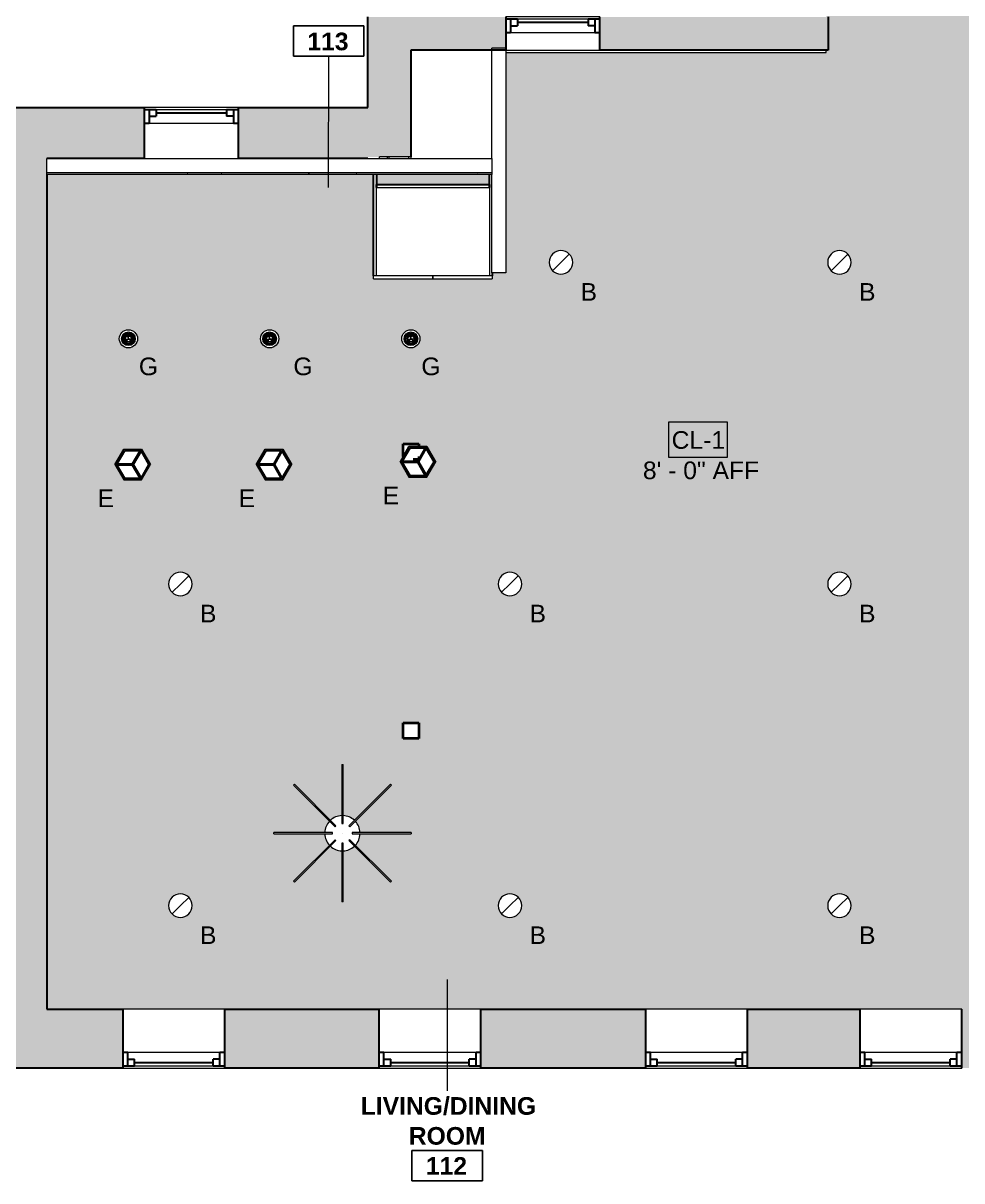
# Model space of a CAD drawing. Header units: inches. Extents: x -529 to 1063, y -2066 to -482.
# Drawn here: x 690.4 to 929.7, y -1958.6 to -1663.5 of the extents above; entities that cross this region are included whole.
import ezdxf

# ---------------------------------------------------------------- set-up
doc = ezdxf.new("R2010")
doc.units = ezdxf.units.IN
doc.header["$MEASUREMENT"] = 0
for name, color, linetype, lineweight in [('A-AREA-IDEN', 2, 'Continuous', 9), ('A-CLNG', 13, 'Continuous', 18), ('A-CLNG-IDEN', 151, 'Continuous', 9), ('A-CLNG-PATT', 13, 'Continuous', 18), ('A-GLAZ', 151, 'Continuous', 18), ('A-WALL', 113, 'Continuous', 18), ('A-WALL-PATT', 111, 'Continuous', 18), ('E-LITE-EQPM', 33, 'Continuous', 9), ('E-LITE-EQPM-IDEN', 33, 'Continuous', 9), ('I-WALL', 2, 'Continuous', 18), ('Q-CASE', 31, 'Continuous', 9), ('S-COLS', 52, 'Continuous', 9)]:
    doc.layers.add(name, color=color, linetype=linetype, lineweight=lineweight)
doc.styles.add('Arial', font='arial.ttf', dxfattribs={"height": 4.5})
doc.styles.add('Swis721 Lt BT', font='swissl.ttf', dxfattribs={"height": 4.5})
doc.styles.add('Swis721 Lt BT_B', font='', dxfattribs={"height": 4.5})
doc.styles.get('Swis721 Lt BT_B').set_extended_font_data('Swis721 Lt BT', bold=True)
pattern_1 = [(0, (0, 0), (15.36, 3.84), [0.634, -10.886, 0.634, -10.886, -61.44]), (0, (0, 0), (15.36, 3.84), [-23.04, 0.634, -22.406, 0.634, -10.886, -26.88]), (0, (0, 0), (15.36, 3.84), [-57.6, 0.634, -7.046, 0.634, -18.566]), (120, (5.76, 1.92), (-11.0055376, 11.38215), [0.634, -10.886, 0.634, -10.886, -61.44]), (120, (5.76, 1.92), (-11.0055376, 11.38215), [-23.04, 0.634, -22.406, 0.634, -10.886, -26.88]), (120, (5.76, 1.92), (-11.0055376, 11.38215), [-57.6, 0.634, -7.046, 0.634, -18.566]), (240, (7.68, 9.6), (-4.3544624, -15.22215), [0.634, -10.886, 0.634, -10.886, -61.44]), (240, (7.68, 9.6), (-4.3544624, -15.22215), [-23.04, 0.634, -22.406, 0.634, -10.886, -26.88]), (240, (7.68, 9.6), (-4.3544624, -15.22215), [-57.6, 0.634, -7.046, 0.634, -18.566])]

# ---------------------------------------------------------------- blocks, each defined once
blk = doc.blocks.new('Window-Double-Hung - 24_ x 5 1-5074222-1ST FLOOR - RCP')
at = {"layer": 'A-GLAZ', "color": 8, "lineweight": 30}
for p, q in [((-12, 4.25), (-12, -4.25)), ((-12, 3.75), (-9, 3.75)), ((-10.75, 3.75), (-10.75, 0.25)), ((-9, 3.75), (-9, 2)), ((9, 3.75), (12, 3.75)), ((9, 3.75), (9, 2)), ((10.75, 3.75), (10.75, 0.25)), ((12, -4.25), (12, 4.25)), ((-12, 0.25), (-10.75, 0.25)), ((-10.75, 2), (-9, 2)), ((-9, 2.875), (9, 2.875)), ((10.75, 2), (9, 2)), ((10.75, 0.25), (12, 0.25))]:
    blk.add_line(p, q, dxfattribs=at)
at = {"layer": 'A-GLAZ'}
for p, q in [((12, 4.25), (-12, 4.25)), ((-12, -4.25), (12, -4.25))]:
    blk.add_line(p, q, dxfattribs=at)
at = {"layer": 'A-GLAZ', "lineweight": 9}
for p, q in [((-9, 3.75), (9, 3.75)), ((-10.75, 0.25), (10.75, 0.25))]:
    blk.add_line(p, q, dxfattribs=at)
blk = doc.blocks.new('Window-Double-Hung - 24_ x 5 1-5074211-1ST FLOOR - RCP')
at = {"layer": 'A-GLAZ', "color": 8, "lineweight": 30}
for p, q in [((-12, 6.5), (-12, -6.5)), ((-12, 6), (-9, 6)), ((-10.75, 6), (-10.75, 2.5)), ((-9, 6), (-9, 4.25)), ((9, 6), (12, 6)), ((9, 6), (9, 4.25)), ((10.75, 6), (10.75, 2.5)), ((12, -6.5), (12, 6.5)), ((-10.75, 4.25), (-9, 4.25)), ((-9, 5.125), (9, 5.125)), ((10.75, 4.25), (9, 4.25)), ((-12, 2.5), (-10.75, 2.5)), ((10.75, 2.5), (12, 2.5))]:
    blk.add_line(p, q, dxfattribs=at)
at = {"layer": 'A-GLAZ'}
for p, q in [((12, 6.5), (-12, 6.5)), ((-12, -6.5), (12, -6.5))]:
    blk.add_line(p, q, dxfattribs=at)
at = {"layer": 'A-GLAZ', "lineweight": 9}
for p, q in [((-9, 6), (9, 6)), ((-10.75, 2.5), (10.75, 2.5))]:
    blk.add_line(p, q, dxfattribs=at)
blk = doc.blocks.new('Window-Double-Hung - 26_ x 56_-5126664-1ST FLOOR - RCP')
at = {"layer": 'A-GLAZ', "color": 8, "lineweight": 30}
for p, q in [((-13, 7.5), (-13, -7.5)), ((-13, 7), (-10, 7)), ((-11.75, 7), (-11.75, 3.5)), ((-10, 7), (-10, 5.25)), ((-10, 6.125), (10, 6.125)), ((10, 7), (13, 7)), ((10, 7), (10, 5.25)), ((11.75, 7), (11.75, 3.5)), ((13, -7.5), (13, 7.5)), ((-13, 3.5), (-11.75, 3.5)), ((-11.75, 5.25), (-10, 5.25)), ((11.75, 5.25), (10, 5.25)), ((11.75, 3.5), (13, 3.5))]:
    blk.add_line(p, q, dxfattribs=at)
at = {"layer": 'A-GLAZ'}
for p, q in [((13, 7.5), (-13, 7.5)), ((-13, -7.5), (13, -7.5))]:
    blk.add_line(p, q, dxfattribs=at)
at = {"layer": 'A-GLAZ', "lineweight": 9}
for p, q in [((-10, 7), (10, 7)), ((-11.75, 3.5), (11.75, 3.5))]:
    blk.add_line(p, q, dxfattribs=at)
blk = doc.blocks.new('VISA-CP5732-PETAL - CP5732-L30K-L-5406295-1ST FLOOR - RCP')
at = {"layer": 'E-LITE-EQPM'}
for p, q in [((-4.55, -0.82), (-2.26, 3.11)), ((-4.38, -0.82), (-2.17, 2.97)), ((-2.26, 3.11), (2.27, 3.11)), ((-2.26, 3.11), (-2.17, 2.97)), ((-2.17, 2.97), (2.23, 2.97)), ((2.23, 2.97), (0.03, -0.82)), ((2.23, 2.97), (4.44, -0.83)), ((2.27, 3.11), (4.56, -0.83)), ((-1.99, 2.69), (-3.91, -0.61)), ((-3.91, -0.61), (-1.99, 2.69)), ((1.8, 2.69), (-1.99, 2.69)), ((-1.99, 2.69), (1.8, 2.69)), ((-0.12, -0.61), (1.8, 2.69)), ((1.8, 2.69), (-0.12, -0.61)), ((2.15, 2.47), (0.23, -0.82)), ((0.23, -0.82), (2.15, 2.47)), ((4.07, -0.83), (2.15, 2.47)), ((2.15, 2.47), (4.07, -0.83)), ((-4.55, -0.82), (-2.26, -4.76)), ((0.03, -0.82), (-4.38, -0.82)), ((-4.38, -0.82), (-2.17, -4.62)), ((-3.91, -0.61), (-0.12, -0.61)), ((-0.12, -0.61), (-3.91, -0.61)), ((-0.12, -1), (-3.91, -1)), ((-3.91, -1), (-1.99, -4.3)), ((-1.99, -4.3), (-3.91, -1)), ((-3.91, -1), (-0.12, -1)), ((1.8, -4.3), (-0.12, -1)), ((-0.12, -1), (1.8, -4.3)), ((0.03, -0.82), (2.23, -4.62)), ((0.23, -0.82), (2.15, -4.12)), ((2.15, -4.12), (0.23, -0.82)), ((2.15, -4.12), (4.07, -0.83)), ((4.07, -0.83), (2.15, -4.12)), ((4.44, -0.83), (2.23, -4.62)), ((2.27, -4.76), (4.56, -0.83)), ((4.56, -0.83), (4.44, -0.83)), ((-2.17, -4.62), (-2.26, -4.76)), ((-2.26, -4.76), (2.27, -4.76)), ((2.23, -4.62), (-2.17, -4.62)), ((-1.99, -4.3), (1.8, -4.3)), ((1.8, -4.3), (-1.99, -4.3))]:
    blk.add_line(p, q, dxfattribs=at)
blk = doc.blocks.new('VISA-CP5732-PETAL - CP5732-L30K-L-V4-1ST FLOOR - RCP')
at = {"layer": 'E-LITE-EQPM'}
for p, q in [((-4.55, -0.82), (-2.26, 3.11)), ((-4.38, -0.82), (-2.17, 2.97)), ((-2.26, 3.11), (2.27, 3.11)), ((-2.26, 3.11), (-2.17, 2.97)), ((-2.17, 2.97), (2.23, 2.97)), ((2.23, 2.97), (0.03, -0.82)), ((2.23, 2.97), (4.44, -0.83)), ((2.27, 3.11), (4.56, -0.83)), ((-1.99, 2.69), (-3.91, -0.61)), ((-3.91, -0.61), (-1.99, 2.69)), ((1.8, 2.69), (-1.99, 2.69)), ((-1.99, 2.69), (1.8, 2.69)), ((-0.12, -0.61), (1.8, 2.69)), ((1.8, 2.69), (-0.12, -0.61)), ((2.15, 2.47), (0.23, -0.82)), ((0.23, -0.82), (2.15, 2.47)), ((4.07, -0.83), (2.15, 2.47)), ((2.15, 2.47), (4.07, -0.83)), ((-4.55, -0.82), (-2.26, -4.76)), ((0.03, -0.82), (-4.38, -0.82)), ((-4.38, -0.82), (-2.17, -4.62)), ((-3.91, -0.61), (-0.12, -0.61)), ((-0.12, -0.61), (-3.91, -0.61)), ((-0.12, -1), (-3.91, -1)), ((-3.91, -1), (-1.99, -4.3)), ((-1.99, -4.3), (-3.91, -1)), ((-3.91, -1), (-0.12, -1)), ((0.08, -1.34), (-0.12, -1)), ((-0.12, -1), (0.08, -1.34)), ((0.03, -0.82), (2.23, -4.62)), ((1.8, -4.3), (0.21, -1.58)), ((0.21, -1.58), (1.8, -4.3)), ((0.23, -0.82), (2.15, -4.12)), ((2.15, -4.12), (0.23, -0.82)), ((2.15, -4.12), (4.07, -0.83)), ((4.07, -0.83), (2.15, -4.12)), ((4.44, -0.83), (2.23, -4.62)), ((2.27, -4.76), (4.56, -0.83)), ((4.56, -0.83), (4.44, -0.83)), ((-2.17, -4.62), (-2.26, -4.76)), ((-2.26, -4.76), (2.27, -4.76)), ((2.23, -4.62), (-2.17, -4.62)), ((-1.99, -4.3), (1.8, -4.3)), ((1.8, -4.3), (-1.99, -4.3))]:
    blk.add_line(p, q, dxfattribs=at)
blk = doc.blocks.new('Lighting_Ceiling-Mounted_Lucent_Axis_Mini_NorthAmerica - Not A Type - Load Type Catalog-5458882-1ST FLOOR - RCP')
at = {"layer": 'E-LITE-EQPM'}
for p, q in [((-1.26, 0.2), (-1.4, 0.2)), ((-1.26, 0.2), (-1.26, 0)), ((-0.18, 1.7), (-0.18, 1.48)), ((-0.18, 1.48), (0, 1.48)), ((0, 1.48), (0.18, 1.48)), ((0.18, 1.48), (0.18, 1.7)), ((1.4, 0.2), (1.26, 0.2)), ((1.26, 0.2), (1.26, 0)), ((-1.4, -0.2), (-1.26, -0.2)), ((-1.26, 0), (-1.26, -0.2)), ((-0.18, -1.48), (-0.18, -1.7)), ((-0.18, -1.48), (0, -1.48)), ((0, -1.48), (0.18, -1.48)), ((0.18, -1.7), (0.18, -1.48)), ((1.26, 0), (1.26, -0.2)), ((1.26, -0.2), (1.4, -0.2))]:
    blk.add_line(p, q, dxfattribs=at)
for centre, radius, start, end in [((0, 0), 2.32, 0, 180), ((0, 0), 1.75, 0, 180), ((0, 0), 1.48, 90, 270), ((0, 0), 1.4, 90, 270), ((0, 0), 1.26, 360, 180), ((0, 0), 0.974, 0, 180), ((0, 0), 0.867, 360, 180), ((0, 0), 0.787, 360, 180), ((-0.3, -0.39), 0.414, 90, 160.7023), ((-0.19, 0.45), 0.414, 179.6013, 296.6854), ((-0.3, -0.39), 0.414, 44.5173, 90), ((-0.3, -0.39), 0.414, 62.5276, 90), ((-0.19, 0.45), 0.414, 260.7693, 268.6811), ((-0.19, 0.45), 0.414, 275.6626, 283.5173), ((-0.19, 0.45), 0.414, 290.5436, 298.6652), ((0, 0), 1.48, 270, 90), ((0, 0), 1.4, 270, 90), ((-0.19, 0.45), 0.414, 296.6854, 330), ((-0.19, 0.45), 0.414, 302.4618, 330), ((0.48, -0.06), 0.414, 64.3466, 210), ((-0.19, 0.45), 0.414, 330, 46.23), ((-0.19, 0.45), 0.414, 32.9706, 41.4132), ((0.48, -0.06), 0.414, 135, 150), ((-0.19, 0.45), 0.414, 330, 343.2568), ((-0.19, 0.45), 0.414, 18.579, 27.0199), ((-0.19, 0.45), 0.414, 345, 358.4479), ((-0.19, 0.45), 0.414, 4.0061, 12.7107), ((0, 0), 2.32, 180, 0), ((0, 0), 1.75, 180, 0), ((0, 0), 1.26, 180, 360), ((0, 0), 0.974, 180, 360), ((0, 0), 0.867, 180, 360), ((0, 0), 0.787, 180, 360), ((-0.3, -0.39), 0.414, 298.7443, 315.4827), ((-0.3, -0.39), 0.414, 45, 58.345), ((-0.3, -0.39), 0.414, 301.655, 315), ((-0.3, -0.39), 0.414, 315.4827, 44.5173), ((0.48, -0.06), 0.414, 210, 285)]:
    blk.add_arc(centre, radius, start, end, dxfattribs=at)
blk = doc.blocks.new('Lighting_Ceiling-Mounted_Lucent_Axis_Mini_NorthAmerica - Not A Type - Load Type Catalog-V5-1ST FLOOR - RCP')
at = {"layer": 'E-LITE-EQPM'}
for p, q in [((-1.26, 0.2), (-1.4, 0.2)), ((-1.26, 0.2), (-1.26, 0)), ((-0.18, 1.7), (-0.18, 1.48)), ((-0.18, 1.48), (0, 1.48)), ((0, 1.48), (0.18, 1.48)), ((0.18, 1.48), (0.18, 1.7)), ((1.4, 0.2), (1.26, 0.2)), ((1.26, 0.2), (1.26, 0)), ((-1.4, -0.2), (-1.26, -0.2)), ((-1.26, 0), (-1.26, -0.2)), ((-0.18, -1.48), (-0.18, -1.7)), ((-0.18, -1.48), (0, -1.48)), ((0, -1.48), (0.18, -1.48)), ((0.18, -1.7), (0.18, -1.48)), ((1.26, 0), (1.26, -0.2)), ((1.26, -0.2), (1.4, -0.2))]:
    blk.add_line(p, q, dxfattribs=at)
for centre, radius, start, end in [((0, 0), 2.32, 0, 180), ((0, 0), 1.75, 0, 180), ((0, 0), 1.48, 90, 270), ((0, 0), 1.4, 90, 270), ((0, 0), 1.26, 360, 180), ((0, 0), 0.974, 0, 180), ((0, 0), 0.867, 360, 180), ((0, 0), 0.787, 360, 180), ((-0.3, -0.39), 0.414, 90, 160.7023), ((-0.19, 0.45), 0.414, 179.6013, 296.6854), ((-0.3, -0.39), 0.414, 44.5173, 90), ((-0.3, -0.39), 0.414, 62.5276, 90), ((-0.19, 0.45), 0.414, 260.7693, 268.6811), ((-0.19, 0.45), 0.414, 275.6626, 283.5173), ((-0.19, 0.45), 0.414, 290.5436, 298.6652), ((0, 0), 1.48, 270, 90), ((0, 0), 1.4, 270, 90), ((-0.19, 0.45), 0.414, 296.6854, 330), ((-0.19, 0.45), 0.414, 302.4618, 330), ((0.48, -0.06), 0.414, 64.3466, 210), ((-0.19, 0.45), 0.414, 330, 46.23), ((-0.19, 0.45), 0.414, 32.9706, 41.4132), ((0.48, -0.06), 0.414, 135, 150), ((-0.19, 0.45), 0.414, 330, 343.2568), ((-0.19, 0.45), 0.414, 18.579, 27.0199), ((-0.19, 0.45), 0.414, 345, 358.4479), ((-0.19, 0.45), 0.414, 4.0061, 12.7107), ((0, 0), 2.32, 180, 0), ((0, 0), 1.75, 180, 0), ((0, 0), 1.26, 180, 360), ((0, 0), 0.974, 180, 360), ((0, 0), 0.867, 180, 360), ((0, 0), 0.787, 180, 360), ((-0.3, -0.39), 0.414, 298.7443, 315.4827), ((-0.3, -0.39), 0.414, 45, 58.345), ((-0.3, -0.39), 0.414, 301.655, 315), ((-0.3, -0.39), 0.414, 315.4827, 44.5173), ((0.48, -0.06), 0.414, 210, 285)]:
    blk.add_arc(centre, radius, start, end, dxfattribs=at)
blk = doc.blocks.new('Lightart-Echo-Revit - Fin Type A - 35_D x 14_H-8 Fins-5361502-1ST FLOOR - RCP')
at = {"layer": 'E-LITE-EQPM'}
for p, q in [((-0.18, 17.5), (-0.18, 2.5)), ((-0.18, 17.5), (0.18, 17.5)), ((0.18, 2.5), (0.18, 17.5)), ((-12.5, 12.25), (-12.25, 12.5)), ((-12.5, 12.25), (-1.89, 1.64)), ((-1.64, 1.89), (-12.25, 12.5)), ((12.25, 12.5), (1.64, 1.89)), ((1.89, 1.64), (12.5, 12.25)), ((12.25, 12.5), (12.5, 12.25)), ((-2.5, 0.18), (-17.5, 0.18)), ((-17.5, -0.18), (-17.5, 0.18)), ((-2.5, -0.18), (-2.5, 0.18)), ((-1.89, 1.64), (-1.64, 1.89)), ((-0.18, 2.5), (0.18, 2.5)), ((1.64, 1.89), (1.89, 1.64)), ((17.5, 0.18), (2.5, 0.18)), ((2.5, 0.18), (2.5, -0.18)), ((17.5, 0.18), (17.5, -0.18)), ((-17.5, -0.18), (-2.5, -0.18)), ((-1.89, -1.64), (-12.5, -12.25)), ((-12.25, -12.5), (-1.64, -1.89)), ((-1.64, -1.89), (-1.89, -1.64)), ((-0.18, -2.5), (-0.18, -17.5)), ((0.18, -2.5), (-0.18, -2.5)), ((0.18, -17.5), (0.18, -2.5)), ((1.89, -1.64), (1.64, -1.89)), ((1.64, -1.89), (12.25, -12.5)), ((12.5, -12.25), (1.89, -1.64)), ((2.5, -0.18), (17.5, -0.18)), ((-12.25, -12.5), (-12.5, -12.25)), ((12.5, -12.25), (12.25, -12.5)), ((0.18, -17.5), (-0.18, -17.5))]:
    blk.add_line(p, q, dxfattribs=at)
at = {"layer": 'E-LITE-EQPM', "flags": 128}
blk.add_lwpolyline([(0, 0), (0, 0), (0, 0)], dxfattribs=at)
blk.add_lwpolyline([(0, 0), (0, 0), (0, 0)], dxfattribs=at)
at = {"layer": 'E-LITE-EQPM'}
for start, end in [(137.2661, 177.7056), (92.2944, 132.7339), (47.2661, 87.7056), (2.2944, 42.7339), (182.2944, 222.7339), (317.2661, 357.7056), (227.2661, 267.7056), (272.2944, 312.7339)]:
    blk.add_arc((0, 0), 4.5, start, end, dxfattribs=at)
blk = doc.blocks.new('Downlight - Recessed Can - 6_ Incandescent - 277V-5290754-1ST FLOOR - RCP')
at = {"layer": 'E-LITE-EQPM'}
for q in [(-2.12, -2.12), (2.12, 2.12)]:
    blk.add_line((0, 0), q, dxfattribs=at)
for start, end in [(360, 180), (0, 180), (180, 360), (180, 360)]:
    blk.add_arc((0, 0), 3, start, end, dxfattribs=at)
blk = doc.blocks.new('CW Cupbd1 - Fridge 80_h x 24_d - 2 Doors-5987584-1ST FLOOR - RCP')
at = {"layer": 'Q-CASE', "lineweight": 30}
for p, q in [((2, -28.56), (2, -2.74)), ((2.75, -2.74), (2.75, -6.06)), ((31.51, -6.06), (31.51, -2.74)), ((2.75, -6.06), (2.75, -5.31)), ((2.75, -5.31), (31.51, -5.31)), ((31.51, -5.31), (31.51, -6.06)), ((32.26, -27.8), (32.26, -28.56))]:
    blk.add_line(p, q, dxfattribs=at)
at = {"layer": 'Q-CASE'}
for p, q in [((2.75, -28.56), (2.75, -6.06)), ((2.75, -6.06), (31.51, -6.06)), ((31.51, -6.06), (31.51, -28.56)), ((17.13, -28.56), (2, -28.56)), ((2, -29.31), (2, -28.56)), ((2, -29.31), (17.13, -29.31)), ((31.51, -28.56), (2.75, -28.56)), ((17.13, -29.31), (17.13, -28.56)), ((32.26, -28.56), (17.13, -28.56)), ((17.13, -28.56), (17.13, -29.31)), ((17.13, -29.31), (32.26, -29.31)), ((32.26, -28.56), (32.26, -29.31))]:
    blk.add_line(p, q, dxfattribs=at)
blk = doc.blocks.new('Concrete-Rectangular-Column - 4 x 4-6109193-1ST FLOOR - RCP')
at = {"layer": 'S-COLS'}
h = blk.add_hatch(dxfattribs=at)
h.set_pattern_fill('FP_6', color=256, style=0, pattern_type=2)
h.set_pattern_definition([(50, (-789.267, 1772.783), (13.77135, -1.20496), [1.44, -15.84]), (355, (-789.267, 1772.783), (-2.66442, 14.44218), [1.152, -12.672]), (100.451, (-788.12, 1772.682), (11.10708, 13.23737), [1.224, -13.462]), (46.184, (-789.267, 1776.623), (20.49128, -3.17785), [2.16, -23.76]), (96.636, (-787.56, 1776.358), (17.94587, 18.70315), [1.836, -20.193]), (351.184, (-789.267, 1776.623), (17.9454, 18.70261), [1.728, -19.008]), (21, (-787.347, 1775.663), (11.46052, -7.730365), [1.44, -15.84]), (326, (-787.347, 1775.663), (4.67135, 13.92315), [1.152, -12.672]), (71.451, (-786.392, 1775.019), (16.13207, 6.19284), [1.224, -13.462]), (37.5, (-789.267, 1772.783), (0.233123, 6.39175), [0.634, -11.885, 0.634, -12.23, -12.72]), (37.5, (-789.267, 1772.783), (0.233123, 6.39175), [-25.382, 0.634, -12.086]), (7.5, (-789.267, 1772.783), (5.05073, 7.57304), [0.634, -6.701, 0.634, -11.597, -4.848]), (7.5, (-789.267, 1772.783), (5.05073, 7.57304), [-19.565, 0.634, -4.214]), (327.5, (-793.549, 1772.783), (10.24958, -0.43289), [0.634, -4.166, 0.634, -14.342, -19.872]), (327.5, (-793.549, 1772.783), (10.24958, -0.43289), [-19.776, 0.634, -19.238]), (317.5, (-795.469, 1772.783), (11.19739, 1.922144), [0.634, -5.606, 0.634, -9.312, -14.112]), (317.5, (-795.469, 1772.783), (11.19739, 1.922144), [-16.186, 0.634, -13.478])])
h.paths.add_polyline_path([(0.62, -2), (2, -2), (2, -1.19), (0.66, -1.97)], flags=0)
h.paths.add_polyline_path([(-2, -1.22), (-0.47, 1.41), (2, 1.41), (2, 2), (-2, 2), (-2, -1.21)], flags=0)
at = {"layer": 'S-COLS', "lineweight": 40}
for p, q in [((-2, 2), (2, 2)), ((-2, -1.21), (-2, 2)), ((2, 2), (2, 1.41)), ((2, -2), (0.62, -2)), ((2, -1.21), (2, -2))]:
    blk.add_line(p, q, dxfattribs=at)
blk = doc.blocks.new('Concrete-Rectangular-Column - 4 x 4-V8-1ST FLOOR - RCP')
at = {"layer": 'S-COLS'}
h = blk.add_hatch(dxfattribs=at)
h.set_pattern_fill('FP_7', color=256, style=0, pattern_type=2)
h.set_pattern_definition([(50, (-789.267, 1843.846), (13.77135, -1.20496), [1.44, -15.84]), (355, (-789.267, 1843.846), (-2.66442, 14.44218), [1.152, -12.672]), (100.451, (-788.12, 1843.746), (11.10708, 13.23737), [1.224, -13.462]), (46.184, (-789.267, 1847.686), (20.49128, -3.17785), [2.16, -23.76]), (96.636, (-787.56, 1847.422), (17.94587, 18.70315), [1.836, -20.193]), (351.184, (-789.267, 1847.686), (17.9454, 18.70261), [1.728, -19.008]), (21, (-787.347, 1846.726), (11.46052, -7.730365), [1.44, -15.84]), (326, (-787.347, 1846.726), (4.67135, 13.92315), [1.152, -12.672]), (71.451, (-786.392, 1846.082), (16.13207, 6.19284), [1.224, -13.462]), (37.5, (-789.267, 1843.846), (0.233123, 6.39175), [0.634, -11.885, 0.634, -12.23, -12.72]), (37.5, (-789.267, 1843.846), (0.233123, 6.39175), [-25.382, 0.634, -12.086]), (7.5, (-789.267, 1843.846), (5.05073, 7.57304), [0.634, -6.701, 0.634, -11.597, -4.848]), (7.5, (-789.267, 1843.846), (5.05073, 7.57304), [-19.565, 0.634, -4.214]), (327.5, (-793.549, 1843.846), (10.24958, -0.43289), [0.634, -4.166, 0.634, -14.342, -19.872]), (327.5, (-793.549, 1843.846), (10.24958, -0.43289), [-19.776, 0.634, -19.238]), (317.5, (-795.469, 1843.846), (11.19739, 1.922144), [0.634, -5.606, 0.634, -9.312, -14.112]), (317.5, (-795.469, 1843.846), (11.19739, 1.922144), [-16.186, 0.634, -13.478])])
h.paths.add_polyline_path([(2, -2), (2, 2), (-2, 2), (-2, -2)], flags=0)
at = {"layer": 'S-COLS', "lineweight": 40}
for p, q in [((-2, 2), (2, 2)), ((-2, -2), (-2, 2)), ((2, 2), (2, -2)), ((2, -2), (-2, -2))]:
    blk.add_line(p, q, dxfattribs=at)
blk = doc.blocks.new('Room Tag - Room Name and Number-3379422-1ST FLOOR - RCP')
at = {"layer": 'A-AREA-IDEN'}
for p, q in [((-0.1881, -0.1636), (-0.1881, -0.0018)), ((-0.1881, -0.0018), (0.1869, -0.0018)), ((0.1869, -0.0018), (-0.1881, -0.0018)), ((-0.1881, -0.0018), (-0.1881, -0.1636)), ((0.1869, -0.0018), (0.1869, -0.1636)), ((0.1869, -0.1636), (0.1869, -0.0018)), ((0.1869, -0.1636), (-0.1881, -0.1636)), ((-0.1881, -0.1636), (0.1869, -0.1636))]:
    blk.add_line(p, q, dxfattribs=at)

msp = doc.modelspace()

# ---------------------------------------------------------------- hatches: boundary and pattern name
at = {"layer": 'A-CLNG-PATT'}
h = msp.add_hatch(dxfattribs=at)
h.set_pattern_fill('FP_1', color=256, style=0, pattern_type=2)
h.set_pattern_definition(pattern_1)
h.paths.add_polyline_path([(929.72, -1914.91), (934.22, -1914.91), (934.22, -1670.41), (934.09, -1670.41), (934.09, -1661.91), (934.22, -1661.91), (934.22, -1533.14), (895.14, -1533.14), (895.14, -1661.91), (895.62, -1661.91), (895.62, -1670.41), (895.14, -1670.41), (895.14, -1670.97), (813.45, -1670.97), (813.45, -1727.16), (810.03, -1727.16), (810.03, -1728.67), (779.77, -1728.67), (779.77, -1702.09), (696.44, -1702.09), (696.44, -1914.91), (903.72, -1914.91)], flags=0)
h.paths.add_polyline_path([(898.52, -1891.48), (897.74, -1891.38), (897.02, -1891.08), (896.4, -1890.6), (895.92, -1889.98), (895.62, -1889.26), (895.52, -1888.48), (895.62, -1887.71), (895.92, -1886.98), (896.4, -1886.36), (897.02, -1885.88), (897.74, -1885.59), (898.52, -1885.48), (899.3, -1885.59), (900.02, -1885.88), (900.64, -1886.36), (901.12, -1886.98), (901.42, -1887.71), (901.52, -1888.48), (901.42, -1889.26), (901.12, -1889.98), (900.64, -1890.6), (900.02, -1891.08), (899.3, -1891.38)], flags=0)
h.paths.add_polyline_path([(814.52, -1891.48), (813.74, -1891.38), (813.02, -1891.08), (812.4, -1890.6), (811.92, -1889.98), (811.62, -1889.26), (811.52, -1888.48), (811.62, -1887.71), (811.92, -1886.98), (812.4, -1886.36), (813.02, -1885.88), (813.74, -1885.59), (814.52, -1885.48), (815.3, -1885.59), (816.02, -1885.88), (816.64, -1886.36), (817.12, -1886.98), (817.42, -1887.71), (817.52, -1888.48), (817.42, -1889.26), (817.12, -1889.98), (816.64, -1890.6), (816.02, -1891.08), (815.3, -1891.38)], flags=0)
h.paths.add_polyline_path([(730.52, -1891.48), (729.74, -1891.38), (729.02, -1891.08), (728.4, -1890.6), (727.92, -1889.98), (727.62, -1889.26), (727.52, -1888.48), (727.62, -1887.71), (727.92, -1886.98), (728.4, -1886.36), (729.02, -1885.88), (729.74, -1885.59), (730.52, -1885.48), (731.3, -1885.59), (732.02, -1885.88), (732.64, -1886.36), (733.12, -1886.98), (733.42, -1887.71), (733.52, -1888.48), (733.42, -1889.26), (733.12, -1889.98), (732.64, -1890.6), (732.02, -1891.08), (731.3, -1891.38)], flags=0)
h.paths.add_polyline_path([(771.65, -1887.52), (771.65, -1874.49), (770.43, -1874.3), (769.18, -1873.66), (768.81, -1873.29), (759.57, -1882.52), (759.32, -1882.27), (768.56, -1873.04), (768.18, -1872.67), (767.55, -1871.41), (767.35, -1870.2), (754.32, -1870.2), (754.32, -1869.85), (767.35, -1869.85), (767.55, -1868.63), (768.18, -1867.38), (768.56, -1867.01), (759.32, -1857.77), (759.57, -1857.52), (768.81, -1866.76), (769.18, -1866.38), (770.43, -1865.74), (771.65, -1865.55), (771.65, -1852.52), (772, -1852.52), (772, -1865.55), (773.21, -1865.74), (774.47, -1866.38), (774.84, -1866.76), (784.07, -1857.52), (784.32, -1857.77), (775.09, -1867.01), (775.46, -1867.38), (776.1, -1868.63), (776.29, -1869.85), (789.32, -1869.85), (789.32, -1870.2), (776.29, -1870.2), (776.1, -1871.41), (775.46, -1872.67), (775.09, -1873.04), (784.32, -1882.27), (784.07, -1882.52), (774.84, -1873.29), (774.47, -1873.66), (773.21, -1874.3), (772, -1874.49), (772, -1887.52)], flags=0)
h.paths.add_polyline_path([(773.55, -1872.4), (773.55, -1872.4), (773.53, -1872.37)], flags=0)
h.paths.add_polyline_path([(770.27, -1867.89), (770.27, -1867.89), (770.18, -1867.76)], flags=0)
h.paths.add_polyline_path([(791.27, -1845.85), (787.27, -1845.85), (787.27, -1841.85), (791.27, -1841.85)], flags=0)
h.paths.add_polyline_path([(898.52, -1809.48), (897.74, -1809.38), (897.02, -1809.08), (896.4, -1808.6), (895.92, -1807.98), (895.62, -1807.26), (895.52, -1806.48), (895.62, -1805.71), (895.92, -1804.98), (896.4, -1804.36), (897.02, -1803.88), (897.74, -1803.59), (898.52, -1803.48), (899.3, -1803.59), (900.02, -1803.88), (900.64, -1804.36), (901.12, -1804.98), (901.42, -1805.71), (901.52, -1806.48), (901.42, -1807.26), (901.12, -1807.98), (900.64, -1808.6), (900.02, -1809.08), (899.3, -1809.38)], flags=0)
h.paths.add_polyline_path([(814.52, -1809.48), (813.74, -1809.38), (813.02, -1809.08), (812.4, -1808.6), (811.92, -1807.98), (811.62, -1807.26), (811.52, -1806.48), (811.62, -1805.71), (811.92, -1804.98), (812.4, -1804.36), (813.02, -1803.88), (813.74, -1803.59), (814.52, -1803.48), (815.3, -1803.59), (816.02, -1803.88), (816.64, -1804.36), (817.12, -1804.98), (817.42, -1805.71), (817.52, -1806.48), (817.42, -1807.26), (817.12, -1807.98), (816.64, -1808.6), (816.02, -1809.08), (815.3, -1809.38)], flags=0)
h.paths.add_polyline_path([(730.52, -1809.48), (729.74, -1809.38), (729.02, -1809.08), (728.4, -1808.6), (727.92, -1807.98), (727.62, -1807.26), (727.52, -1806.48), (727.62, -1805.71), (727.92, -1804.98), (728.4, -1804.36), (729.02, -1803.88), (729.74, -1803.59), (730.52, -1803.48), (731.3, -1803.59), (732.02, -1803.88), (732.64, -1804.36), (733.12, -1804.98), (733.42, -1805.71), (733.52, -1806.48), (733.42, -1807.26), (733.12, -1807.98), (732.64, -1808.6), (732.02, -1809.08), (731.3, -1809.38)], flags=0)
h.paths.add_polyline_path([(754.38, -1779.94), (752.09, -1779.94), (749.8, -1776.01), (752.09, -1772.08), (756.61, -1772.08), (758.9, -1776.01), (756.61, -1779.94), (754.58, -1779.94)], flags=0)
h.paths.add_polyline_path([(718.38, -1779.94), (716.09, -1779.94), (713.8, -1776.01), (716.09, -1772.08), (720.61, -1772.08), (722.9, -1776.01), (720.61, -1779.94), (718.58, -1779.94)], flags=0)
h.paths.add_polyline_path([(793.21, -1779.23), (788.8, -1779.23), (786.51, -1775.3), (787.27, -1774), (787.27, -1770.78), (791.27, -1770.78), (791.29, -1771.37), (793.32, -1771.37), (795.61, -1775.3), (793.32, -1779.23), (793.29, -1779.23)], flags=0)
h.paths.add_polyline_path([(717.27, -1746.29), (716.26, -1746.06), (715.45, -1745.41), (715, -1744.48), (715.01, -1743.44), (715.45, -1742.51), (716.26, -1741.87), (717.27, -1741.64), (718.28, -1741.87), (719.09, -1742.52), (719.53, -1743.45), (719.52, -1744.5), (719.08, -1745.41), (718.28, -1746.06), (717.32, -1746.27)], flags=0)
h.paths.add_polyline_path([(753.27, -1746.29), (752.26, -1746.06), (751.45, -1745.41), (751, -1744.48), (751.01, -1743.43), (751.47, -1742.5), (752.26, -1741.87), (753.27, -1741.64), (754.28, -1741.87), (755.09, -1742.52), (755.53, -1743.45), (755.52, -1744.5), (755.08, -1745.41), (754.28, -1746.06), (753.71, -1746.18)], flags=0)
h.paths.add_polyline_path([(789.27, -1746.29), (788.26, -1746.06), (787.45, -1745.41), (787, -1744.48), (787.01, -1743.43), (787.46, -1742.51), (788.26, -1741.87), (789.27, -1741.64), (790.28, -1741.87), (791.08, -1742.51), (791.53, -1743.45), (791.53, -1744.48), (791.08, -1745.41), (790.28, -1746.06), (789.37, -1746.26)], flags=0)
h.paths.add_polyline_path([(827.52, -1727.48), (826.74, -1727.38), (826.02, -1727.08), (825.4, -1726.6), (824.9, -1725.93), (824.62, -1725.26), (824.52, -1724.48), (824.62, -1723.71), (824.92, -1722.98), (825.4, -1722.36), (826.02, -1721.88), (826.74, -1721.59), (827.52, -1721.48), (828.3, -1721.59), (829.02, -1721.88), (829.64, -1722.36), (830.12, -1722.98), (830.42, -1723.71), (830.52, -1724.48), (830.42, -1725.26), (830.12, -1725.98), (829.64, -1726.6), (829.02, -1727.08), (828.3, -1727.38)], flags=0)
h.paths.add_polyline_path([(898.52, -1727.48), (897.74, -1727.38), (897.02, -1727.08), (896.4, -1726.6), (895.92, -1725.98), (895.62, -1725.26), (895.52, -1724.48), (895.62, -1723.71), (895.92, -1722.98), (896.4, -1722.36), (897.02, -1721.88), (897.74, -1721.59), (898.52, -1721.48), (899.3, -1721.59), (900.02, -1721.88), (900.64, -1722.36), (901.12, -1722.98), (901.42, -1723.71), (901.52, -1724.48), (901.42, -1725.26), (901.12, -1725.98), (900.64, -1726.6), (900.02, -1727.08), (899.3, -1727.38)], flags=0)
h.paths.add_polyline_path([(804.47, -1704.67), (809.28, -1704.67), (809.28, -1702.09), (780.52, -1702.09), (780.52, -1704.67), (804.35, -1704.67)], flags=0)
h.paths.add_polyline_path([(914.68, -1641.88), (913.9, -1641.78), (913.18, -1641.48), (912.56, -1641.01), (912.08, -1640.38), (911.78, -1639.66), (911.68, -1638.88), (911.78, -1638.11), (912.08, -1637.38), (912.56, -1636.76), (913.18, -1636.29), (913.9, -1635.99), (914.68, -1635.88), (915.46, -1635.99), (916.18, -1636.29), (916.8, -1636.76), (917.28, -1637.38), (917.58, -1638.11), (917.68, -1638.88), (917.58, -1639.66), (917.28, -1640.38), (916.8, -1641.01), (916.18, -1641.48), (915.46, -1641.78)], flags=0)
h.paths.add_polyline_path([(914.68, -1560.88), (913.9, -1560.78), (913.18, -1560.48), (912.56, -1560.01), (912.08, -1559.38), (911.78, -1558.66), (911.68, -1557.88), (911.78, -1557.11), (912.08, -1556.38), (912.56, -1555.76), (913.18, -1555.29), (913.9, -1554.99), (914.68, -1554.88), (915.46, -1554.99), (916.18, -1555.29), (916.8, -1555.76), (917.28, -1556.38), (917.58, -1557.11), (917.68, -1557.88), (917.58, -1558.66), (917.28, -1559.38), (916.8, -1560.01), (916.18, -1560.48), (915.46, -1560.78)], flags=0)
at = {"layer": 'A-WALL-PATT', "lineweight": 9}
for points in [[(789.27, -1697.6), (789.27, -1661.91), (778.27, -1661.91), (778.27, -1697.6), (788.77, -1697.6)], [(895.62, -1670.41), (895.62, -1661.91), (895.14, -1661.91), (895.14, -1670.41)], [(696.44, -1914.91), (696.44, -1697.97), (684.44, -1697.97), (684.44, -1914.91)]]:
    msp.add_hatch(color=7, dxfattribs=at).paths.add_polyline_path(points, flags=0)
h = msp.add_hatch(color=7, dxfattribs=at)
h.paths.add_polyline_path([(837.45, -1670.41), (895.14, -1670.41), (895.14, -1661.91), (837.45, -1661.91)], flags=0)
h.paths.add_polyline_path([(809.95, -1670.41), (813.45, -1670.41), (813.45, -1661.91), (789.27, -1661.91), (789.27, -1670.41)], flags=0)
h = msp.add_hatch(color=7, dxfattribs=at)
h.paths.add_polyline_path([(699.02, -1697.97), (721.31, -1697.97), (721.31, -1684.97), (627.94, -1684.97), (627.94, -1697.97), (696.44, -1697.97)], flags=0)
h.paths.add_polyline_path([(778.27, -1697.97), (778.27, -1684.97), (745.31, -1684.97), (745.31, -1697.97)], flags=0)
h.paths.add_polyline_path([(587.12, -1697.97), (603.94, -1697.97), (603.94, -1684.97), (531.38, -1684.97), (531.38, -1697.97), (580.13, -1697.97)], flags=0)
h = msp.add_hatch(dxfattribs=at)
h.set_pattern_fill('FP_1', color=256, style=0, pattern_type=2)
h.set_pattern_definition(pattern_1)
h.paths.add_polyline_path([(809.95, -1702.09), (809.95, -1701.59), (696.44, -1701.59), (696.44, -1702.09), (782.94, -1702.09)], flags=0)
h = msp.add_hatch(color=7, dxfattribs=at)
h.paths.add_polyline_path([(998.98, -1929.91), (998.98, -1914.91), (996.73, -1914.91), (996.73, -1929.91)], flags=0)
h.paths.add_polyline_path([(950.78, -1929.91), (956.73, -1929.91), (956.73, -1914.91), (929.72, -1914.91), (929.72, -1929.91)], flags=0)
h.paths.add_polyline_path([(894.83, -1929.91), (903.72, -1929.91), (903.72, -1914.91), (875.09, -1914.91), (875.09, -1929.91)], flags=0)
h.paths.add_polyline_path([(807.14, -1929.91), (849.09, -1929.91), (849.09, -1914.91), (807.14, -1914.91)], flags=0)
h.paths.add_polyline_path([(781.14, -1929.91), (781.14, -1914.91), (741.85, -1914.91), (741.85, -1929.91)], flags=0)
h.paths.add_polyline_path([(715.85, -1929.91), (715.85, -1914.91), (631.94, -1914.91), (631.94, -1929.91)], flags=0)
h.paths.add_polyline_path([(601.94, -1929.91), (601.94, -1914.91), (549.69, -1914.91), (549.69, -1929.91)], flags=0)
h.paths.add_polyline_path([(503.2, -1929.91), (519.69, -1929.91), (519.69, -1914.91), (478.37, -1914.91), (478.37, -1929.91)], flags=0)
h.paths.add_polyline_path([(407.08, -1929.91), (448.37, -1929.91), (448.37, -1914.91), (407.08, -1914.91)], flags=0)
h.paths.add_polyline_path([(377.08, -1929.91), (377.08, -1914.91), (335.08, -1914.91), (335.08, -1929.91)], flags=0)

# ---------------------------------------------------------------- linework, layer by layer
at = {"layer": 'A-AREA-IDEN'}
for p, q in [((768.31, -1705.36), (768.35, -1671.95)), ((798.52, -1907.31), (798.56, -1935.67))]:
    msp.add_line(p, q, dxfattribs=at)
at = {"layer": 'A-CLNG'}
for p, q in [((895.14, -1670.97), (895.14, -1670.41)), ((813.45, -1670.97), (895.14, -1670.97))]:
    msp.add_line(p, q, dxfattribs=at)
for centre, start, end in [((827.52, -1724.48), 0, 180), ((898.52, -1724.48), 0, 180), ((827.52, -1724.48), 180, 0), ((898.52, -1724.48), 180, 0), ((730.52, -1806.48), 0, 180), ((814.52, -1806.48), 0, 180), ((898.52, -1806.48), 0, 180), ((730.52, -1806.48), 180, 0), ((814.52, -1806.48), 180, 0), ((898.52, -1806.48), 180, 0), ((730.52, -1888.48), 0, 180), ((814.52, -1888.48), 0, 180), ((898.52, -1888.48), 0, 180), ((730.52, -1888.48), 180, 0), ((814.52, -1888.48), 180, 0), ((898.52, -1888.48), 180, 0)]:
    msp.add_arc(centre, 3, start, end, dxfattribs=at)
at = {"layer": 'A-CLNG-IDEN', "flags": 128}
msp.add_lwpolyline([(854.99, -1765.14), (869.87, -1765.14), (869.87, -1774.27), (854.99, -1774.27)], close=True, dxfattribs=at)
at = {"layer": 'A-WALL', "color": 8, "lineweight": 30}
for p, q in [((778.27, -1684.97), (778.27, -1661.91)), ((789.27, -1670.41), (789.27, -1697.6)), ((813.45, -1670.41), (789.27, -1670.41)), ((895.14, -1670.41), (837.45, -1670.41)), ((627.94, -1684.97), (721.31, -1684.97)), ((745.31, -1684.97), (778.27, -1684.97)), ((721.31, -1697.97), (696.44, -1697.97)), ((778.27, -1697.97), (745.31, -1697.97)), ((696.44, -1914.91), (715.85, -1914.91)), ((741.85, -1914.91), (781.14, -1914.91)), ((807.14, -1914.91), (849.09, -1914.91)), ((875.09, -1914.91), (903.72, -1914.91)), ((715.85, -1929.91), (631.94, -1929.91)), ((781.14, -1929.91), (741.85, -1929.91)), ((849.09, -1929.91), (807.14, -1929.91)), ((903.72, -1929.91), (875.09, -1929.91))]:
    msp.add_line(p, q, dxfattribs=at)
at = {"layer": 'A-WALL'}
for p, q in [((809.95, -1670.41), (809.95, -1669.91)), ((696.44, -1702.09), (696.44, -1697.97)), ((781.27, -1697.97), (781.27, -1697.6)), ((783.27, -1697.97), (783.27, -1697.6)), ((783.77, -1697.97), (783.77, -1697.6)), ((788.77, -1697.97), (788.77, -1697.6)), ((789.27, -1697.6), (789.27, -1697.97)), ((809.95, -1697.97), (809.95, -1702.09)), ((696.44, -1701.59), (809.95, -1701.59))]:
    msp.add_line(p, q, dxfattribs=at)
at = {"layer": 'A-WALL', "lineweight": 9}
msp.add_line((789.27, -1697.6), (781.27, -1697.6), dxfattribs=at)
at = {"layer": 'I-WALL', "color": 8, "lineweight": 30}
for p, q in [((895.62, -1661.91), (895.62, -1670.41)), ((895.62, -1670.41), (895.14, -1670.41)), ((696.44, -1702.09), (696.44, -1914.91))]:
    msp.add_line(p, q, dxfattribs=at)
at = {"layer": 'I-WALL', "lineweight": 9}
msp.add_line((813.45, -1669.91), (809.95, -1669.91), dxfattribs=at)
at = {"layer": 'I-WALL'}
for p, q in [((809.95, -1697.97), (809.95, -1670.41)), ((813.45, -1670.41), (813.45, -1727.16)), ((778.27, -1697.97), (809.95, -1697.97)), ((809.95, -1702.09), (696.44, -1702.09)), ((809.95, -1727.16), (809.95, -1702.09)), ((813.45, -1727.16), (809.95, -1727.16))]:
    msp.add_line(p, q, dxfattribs=at)

# ---------------------------------------------------------------- block references
at = {"layer": 'A-AREA-IDEN', "xscale": 47.99999999999997, "yscale": 47.99999999999997, "zscale": 47.99999999999997}
for p in [(768.34, -1664.1), (798.55, -1950.79)]:
    msp.add_blockref('Room Tag - Room Name and Number-3379422-1ST FLOOR - RCP', p, dxfattribs=at)
at = {"layer": 'A-GLAZ'}
for name, p in [('Window-Double-Hung - 24_ x 5 1-5074222-1ST FLOOR - RCP', (825.45, -1666.16)), ('Window-Double-Hung - 24_ x 5 1-5074211-1ST FLOOR - RCP', (733.31, -1691.47))]:
    msp.add_blockref(name, p, dxfattribs=at)
at = {"layer": 'A-GLAZ', "rotation": 180}
for p in [(728.85, -1922.41), (794.14, -1922.41), (862.09, -1922.41), (916.72, -1922.41)]:
    msp.add_blockref('Window-Double-Hung - 26_ x 56_-5126664-1ST FLOOR - RCP', p, dxfattribs=at)
at = {"layer": 'E-LITE-EQPM'}
for name, p in [('Downlight - Recessed Can - 6_ Incandescent - 277V-5290754-1ST FLOOR - RCP', (827.52, -1724.48)), ('Downlight - Recessed Can - 6_ Incandescent - 277V-5290754-1ST FLOOR - RCP', (898.52, -1724.48)), ('Downlight - Recessed Can - 6_ Incandescent - 277V-5290754-1ST FLOOR - RCP', (730.52, -1806.48)), ('Downlight - Recessed Can - 6_ Incandescent - 277V-5290754-1ST FLOOR - RCP', (814.52, -1806.48)), ('Downlight - Recessed Can - 6_ Incandescent - 277V-5290754-1ST FLOOR - RCP', (898.52, -1806.48)), ('Lightart-Echo-Revit - Fin Type A - 35_D x 14_H-8 Fins-5361502-1ST FLOOR - RCP', (771.82, -1870.02)), ('Downlight - Recessed Can - 6_ Incandescent - 277V-5290754-1ST FLOOR - RCP', (730.52, -1888.48)), ('Downlight - Recessed Can - 6_ Incandescent - 277V-5290754-1ST FLOOR - RCP', (814.52, -1888.48)), ('Downlight - Recessed Can - 6_ Incandescent - 277V-5290754-1ST FLOOR - RCP', (898.52, -1888.48))]:
    msp.add_blockref(name, p, dxfattribs=at)
at = {"layer": 'E-LITE-EQPM', "extrusion": (0, 0, -1)}
for name, p, rotation in [('Lighting_Ceiling-Mounted_Lucent_Axis_Mini_NorthAmerica - Not A Type - Load Type Catalog-5458882-1ST FLOOR - RCP', (-717.27, -1743.96), 270.0000000000003), ('Lighting_Ceiling-Mounted_Lucent_Axis_Mini_NorthAmerica - Not A Type - Load Type Catalog-V5-1ST FLOOR - RCP', (-753.27, -1743.96), 270.0000000000003), ('Lighting_Ceiling-Mounted_Lucent_Axis_Mini_NorthAmerica - Not A Type - Load Type Catalog-5458882-1ST FLOOR - RCP', (-789.27, -1743.96), 270.0000000000003), ('VISA-CP5732-PETAL - CP5732-L30K-L-5406295-1ST FLOOR - RCP', (-718.35, -1776.83), 180), ('VISA-CP5732-PETAL - CP5732-L30K-L-5406295-1ST FLOOR - RCP', (-754.35, -1776.83), 180), ('VISA-CP5732-PETAL - CP5732-L30K-L-V4-1ST FLOOR - RCP', (-791.05, -1776.13), 180)]:
    msp.add_blockref(name, p, dxfattribs=dict(at, rotation=rotation))
at = {"layer": 'Q-CASE'}
msp.add_blockref('CW Cupbd1 - Fridge 80_h x 24_d - 2 Doors-5987584-1ST FLOOR - RCP', (777.77, -1699.36), dxfattribs=at)
at = {"layer": 'S-COLS'}
for name, p in [('Concrete-Rectangular-Column - 4 x 4-6109193-1ST FLOOR - RCP', (789.27, -1772.78)), ('Concrete-Rectangular-Column - 4 x 4-V8-1ST FLOOR - RCP', (789.27, -1843.85))]:
    msp.add_blockref(name, p, dxfattribs=at)

# ---------------------------------------------------------------- texts
at = {"layer": 'A-AREA-IDEN', "char_height": 4.5, "attachment_point": 1, "style": 'Swis721 Lt BT_B'}
for s, insert, width in [('113', (762.89, -1665.9), 12.726), ('LIVING/DINING', (776.49, -1937.29), 53.328), ('ROOM', (788.74, -1944.92), 23.7855), ('112', (793.1, -1952.59), 12.726)]:
    msp.add_mtext(s, dxfattribs=dict(at, insert=insert, width=width))
at = {"layer": 'A-CLNG-IDEN', "char_height": 4.5, "attachment_point": 1, "style": 'Swis721 Lt BT'}
for s, insert, width in [('CL-1', (855.74, -1767.51), 16.059), ('8\' - 0" AFF', (848.42, -1775.25), 33.7845)]:
    msp.add_mtext(s, dxfattribs=dict(at, insert=insert, width=width))
at = {"layer": 'E-LITE-EQPM-IDEN', "char_height": 4.5, "attachment_point": 1, "style": 'Arial'}
for s, insert, width in [('B', (832.52, -1729.76), 5.151), ('B', (903.52, -1729.76), 5.151), ('G', (719.93, -1748.75), 6.06), ('G', (759.32, -1748.75), 6.06), ('G', (791.93, -1748.75), 6.06), ('E', (709.4, -1782.38), 5.151), ('E', (745.4, -1782.38), 5.151), ('E', (782.1, -1781.68), 5.151), ('B', (735.52, -1811.76), 5.151), ('B', (819.52, -1811.76), 5.151), ('B', (903.52, -1811.76), 5.151), ('B', (735.52, -1893.76), 5.151), ('B', (819.52, -1893.76), 5.151), ('B', (903.52, -1893.76), 5.151)]:
    msp.add_mtext(s, dxfattribs=dict(at, insert=insert, width=width))

doc.saveas('drawing.dxf')
